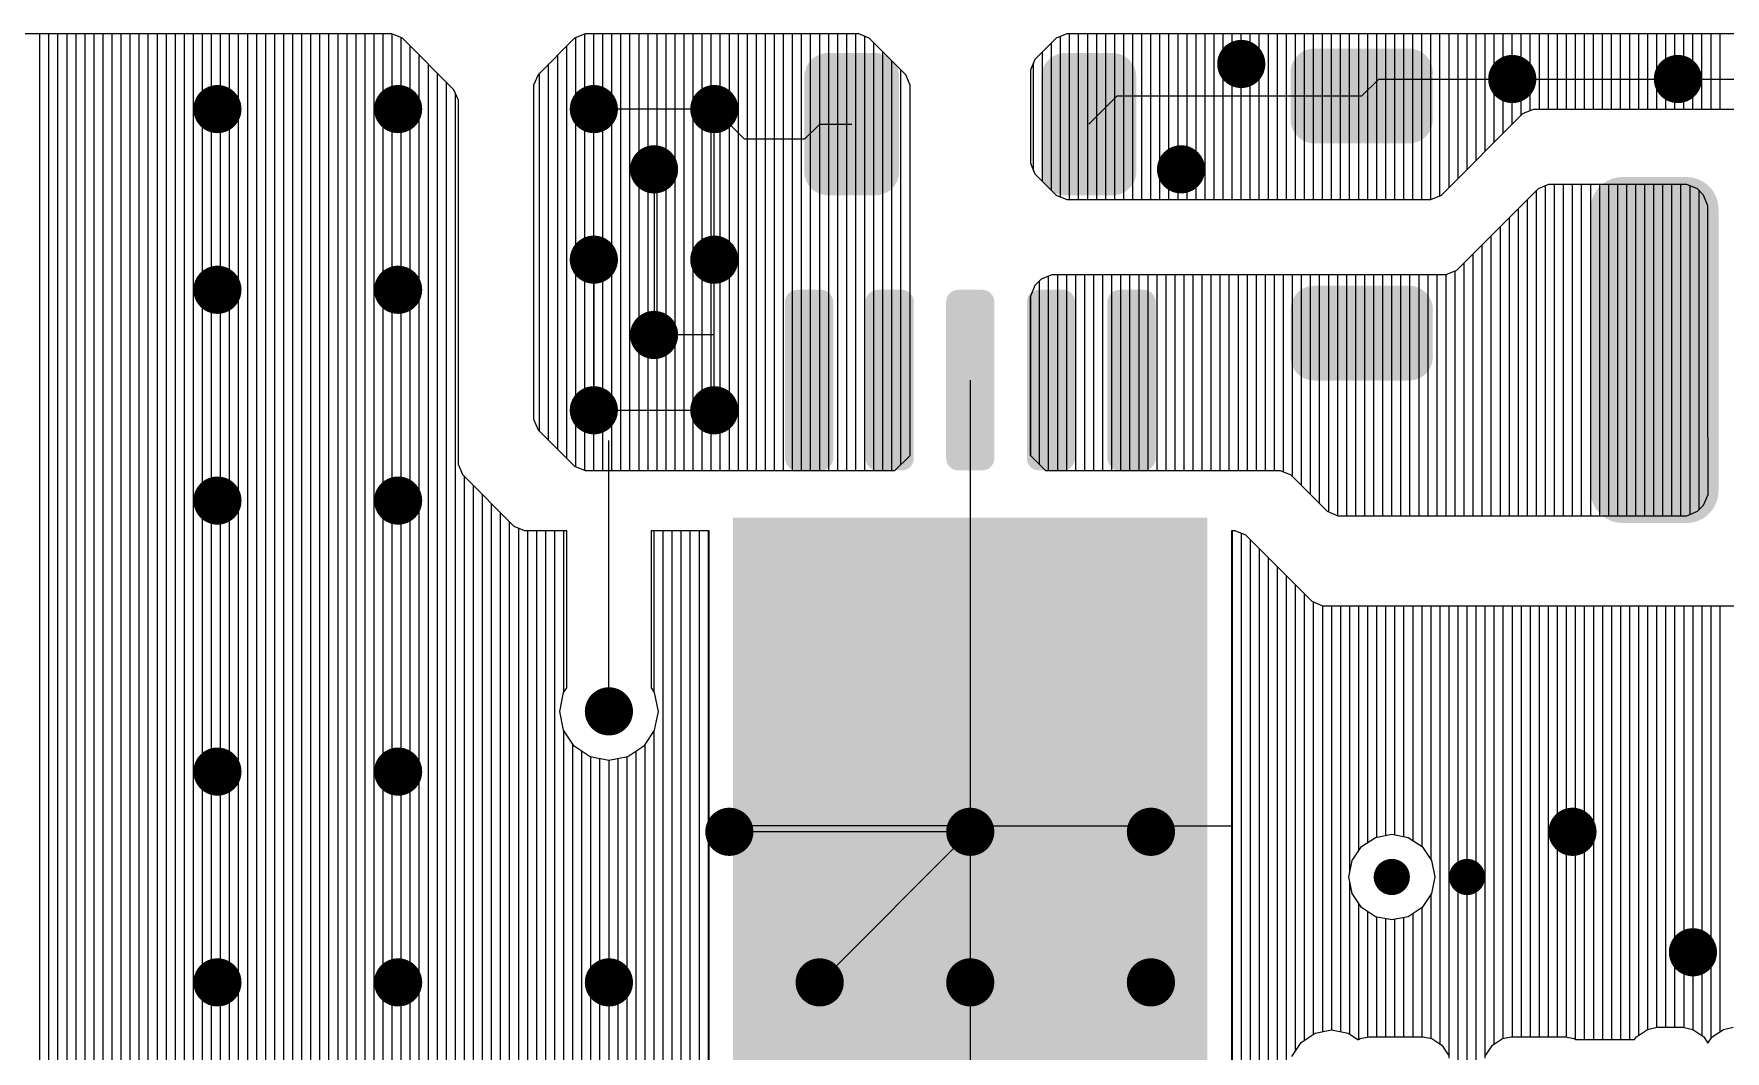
# Model space of a CAD drawing. Extents: x 295 to 953, y 10 to 290.
# Drawn here: x 590.3 to 649.2, y 208 to 243.4 of the extents above; entities that cross this region are included whole.
import ezdxf

# ---------------------------------------------------------------- set-up
doc = ezdxf.new("R2010")
doc.units = 0
doc.header["$LTSCALE"] = 5
doc.header["$MEASUREMENT"] = 0
doc.layers.get('0').update_dxf_attribs({"linetype": 'CONTINUOUS', "lineweight": 25})
doc.layers.add('DV-INT-A3_TOP', color=10, linetype='CONTINUOUS')

msp = doc.modelspace()

# ---------------------------------------------------------------- linework, layer by layer
for points, const_width in [([(631.933, 242.397, 1), (632.771, 242.397, 1)], 0.838), ([(641.362, 241.873, 1), (642.201, 241.873, 1)], 0.838), ([(647.125, 241.873, 1), (647.963, 241.873, 1)], 0.838), ([(596.309, 240.826, 1), (597.147, 240.826, 1)], 0.838), ([(602.596, 240.826, 1), (603.434, 240.826, 1)], 0.838), ([(609.406, 240.826, 1), (610.244, 240.826, 1)], 0.838), ([(613.597, 240.826, 1), (614.435, 240.826, 1)], 0.838), ([(611.501, 238.73, 1), (612.34, 238.73, 1)], 0.838), ([(629.837, 238.73, 1), (630.675, 238.73, 1)], 0.838), ([(609.406, 235.587, 1), (610.244, 235.587, 1)], 0.838), ([(613.597, 235.587, 1), (614.435, 235.587, 1)], 0.838), ([(596.309, 234.539, 1), (597.147, 234.539, 1)], 0.838), ([(602.596, 234.539, 1), (603.434, 234.539, 1)], 0.838), ([(611.501, 232.967, 1), (612.34, 232.967, 1)], 0.838), ([(609.406, 230.348, 1), (610.244, 230.348, 1)], 0.838), ([(613.597, 230.348, 1), (614.435, 230.348, 1)], 0.838), ([(596.309, 227.205, 1), (597.147, 227.205, 1)], 0.838), ([(602.596, 227.205, 1), (603.434, 227.205, 1)], 0.838), ([(609.93, 219.871, 1), (610.768, 219.871, 1)], 0.838), ([(596.309, 217.775, 1), (597.147, 217.775, 1)], 0.838), ([(602.596, 217.775, 1), (603.434, 217.775, 1)], 0.838), ([(614.121, 215.68, 1), (614.959, 215.68, 1)], 0.838), ([(622.503, 215.68, 1), (623.341, 215.68, 1)], 0.838), ([(628.789, 215.68, 1), (629.628, 215.68, 1)], 0.838), ([(643.458, 215.68, 1), (644.296, 215.68, 1)], 0.838), ([(637.276, 214.108, 1), (637.905, 214.108, 1)], 0.629), ([(639.895, 214.108, 1), (640.524, 214.108, 1)], 0.629), ([(647.649, 211.489, 1), (648.487, 211.489, 1)], 0.838), ([(596.309, 210.441, 1), (597.147, 210.441, 1)], 0.838), ([(602.596, 210.441, 1), (603.434, 210.441, 1)], 0.838), ([(609.93, 210.441, 1), (610.768, 210.441, 1)], 0.838), ([(617.264, 210.441, 1), (618.102, 210.441, 1)], 0.838), ([(622.503, 210.441, 1), (623.341, 210.441, 1)], 0.838), ([(628.789, 210.441, 1), (629.628, 210.441, 1)], 0.838)]:
    msp.add_lwpolyline(points, format="xyb", close=True, dxfattribs=dict(const_width=const_width))
for points in [[(617.307, 242.442), (617.404, 242.549), (620.286, 242.442), (620.195, 242.549)], [(617.404, 242.549), (617.419, 242.565), (620.195, 242.549), (620.174, 242.565)], [(617.419, 242.565), (617.535, 242.651), (620.174, 242.565), (620.064, 242.651)], [(617.535, 242.651), (617.552, 242.664), (620.064, 242.651), (620.039, 242.664)], [(617.552, 242.664), (617.686, 242.725), (620.039, 242.664), (619.915, 242.725)], [(617.686, 242.725), (617.703, 242.734), (619.915, 242.725), (619.885, 242.734)], [(617.703, 242.734), (617.85, 242.768), (619.885, 242.734), (619.755, 242.768)], [(617.85, 242.768), (617.865, 242.772), (619.755, 242.768), (619.696, 242.772)], [(617.865, 242.772), (618.031, 242.776), (619.696, 242.772), (619.612, 242.776)], [(619.565, 242.776), (619.589, 242.778), (619.612, 242.776), (619.589, 242.778)], [(625.559, 242.442), (625.656, 242.549), (628.538, 242.442), (628.447, 242.549)], [(625.656, 242.549), (625.671, 242.565), (628.447, 242.549), (628.426, 242.565)], [(625.671, 242.565), (625.787, 242.651), (628.426, 242.565), (628.316, 242.651)], [(625.787, 242.651), (625.805, 242.664), (628.316, 242.651), (628.291, 242.664)], [(625.805, 242.664), (625.938, 242.725), (628.291, 242.664), (628.167, 242.725)], [(625.938, 242.725), (625.955, 242.734), (628.167, 242.725), (628.137, 242.734)], [(625.955, 242.734), (626.102, 242.768), (628.137, 242.734), (628.007, 242.768)], [(626.102, 242.768), (626.117, 242.772), (628.007, 242.768), (627.948, 242.772)], [(626.117, 242.772), (626.283, 242.776), (627.948, 242.772), (627.864, 242.776)], [(627.817, 242.776), (627.841, 242.778), (627.864, 242.776), (627.841, 242.778)], [(634.142, 242.454), (634.215, 242.577), (638.941, 242.454), (638.873, 242.577)], [(634.215, 242.577), (634.226, 242.597), (638.873, 242.577), (638.856, 242.597)], [(634.226, 242.597), (634.323, 242.704), (638.856, 242.597), (638.765, 242.704)], [(634.323, 242.704), (634.338, 242.72), (638.765, 242.704), (638.744, 242.72)], [(634.338, 242.72), (634.454, 242.806), (638.744, 242.72), (638.634, 242.806)], [(634.454, 242.806), (634.472, 242.819), (638.634, 242.806), (638.609, 242.819)], [(634.472, 242.819), (634.605, 242.88), (638.609, 242.819), (638.486, 242.88)], [(634.605, 242.88), (634.622, 242.889), (638.486, 242.88), (638.455, 242.889)], [(634.622, 242.889), (634.769, 242.923), (638.455, 242.889), (638.325, 242.923)], [(634.769, 242.923), (634.784, 242.927), (638.325, 242.923), (638.266, 242.927)], [(634.784, 242.927), (634.95, 242.932), (638.266, 242.927), (638.182, 242.932)], [(638.135, 242.932), (638.159, 242.933), (638.182, 242.932), (638.159, 242.933)], [(617.147, 241.977), (617.166, 242.118), (620.447, 241.977), (620.433, 242.118)], [(617.147, 241.953), (617.147, 241.977), (620.449, 241.953), (620.447, 241.977)], [(617.149, 241.894), (617.147, 241.953), (620.447, 241.894), (620.449, 241.953)], [(617.149, 238.709), (617.149, 241.894), (620.447, 238.709), (620.447, 241.894)], [(617.166, 242.118), (617.169, 242.142), (620.433, 242.118), (620.425, 242.142)], [(617.169, 242.142), (617.215, 242.277), (620.425, 242.142), (620.383, 242.277)], [(617.215, 242.277), (617.223, 242.299), (620.383, 242.277), (620.371, 242.299)], [(617.223, 242.299), (617.296, 242.422), (620.371, 242.299), (620.303, 242.422)], [(617.296, 242.422), (617.307, 242.442), (620.303, 242.422), (620.286, 242.442)], [(625.399, 241.977), (625.418, 242.118), (628.699, 241.977), (628.685, 242.118)], [(625.399, 241.953), (625.399, 241.977), (628.701, 241.953), (628.699, 241.977)], [(625.401, 241.894), (625.399, 241.953), (628.699, 241.894), (628.701, 241.953)], [(625.401, 238.709), (625.401, 241.894), (628.699, 238.709), (628.699, 241.894)], [(625.418, 242.118), (625.421, 242.142), (628.685, 242.118), (628.677, 242.142)], [(625.421, 242.142), (625.467, 242.277), (628.677, 242.142), (628.635, 242.277)], [(625.467, 242.277), (625.475, 242.299), (628.635, 242.277), (628.623, 242.299)], [(625.475, 242.299), (625.548, 242.422), (628.623, 242.299), (628.555, 242.422)], [(625.548, 242.422), (625.559, 242.442), (628.555, 242.422), (628.538, 242.442)], [(634.066, 242.132), (634.085, 242.273), (639.017, 242.132), (639.003, 242.273)], [(634.066, 242.108), (634.066, 242.132), (639.02, 242.108), (639.017, 242.132)], [(634.068, 242.049), (634.066, 242.108), (639.017, 242.049), (639.02, 242.108)], [(634.068, 240.516), (634.068, 242.049), (639.017, 240.516), (639.017, 242.049)], [(634.085, 242.273), (634.088, 242.297), (639.003, 242.273), (638.995, 242.297)], [(634.088, 242.297), (634.134, 242.432), (638.995, 242.297), (638.953, 242.432)], [(634.134, 242.432), (634.142, 242.454), (638.953, 242.432), (638.941, 242.454)], [(634.066, 240.457), (634.068, 240.515), (639.02, 240.457), (639.017, 240.515)], [(634.068, 240.433), (634.066, 240.457), (639.019, 240.433), (639.02, 240.457)], [(634.068, 240.515), (634.068, 240.516), (639.017, 240.515), (639.017, 240.516)], [(634.083, 240.291), (634.068, 240.433), (639.001, 240.291), (639.019, 240.433)], [(634.09, 240.268), (634.083, 240.291), (638.998, 240.268), (639.001, 240.291)], [(634.132, 240.133), (634.09, 240.268), (638.951, 240.133), (638.998, 240.268)], [(634.144, 240.111), (634.132, 240.133), (638.944, 240.111), (638.951, 240.133)], [(634.212, 239.987), (634.144, 240.111), (638.871, 239.987), (638.944, 240.111)], [(634.229, 239.968), (634.212, 239.987), (638.859, 239.968), (638.871, 239.987)], [(634.32, 239.861), (634.229, 239.968), (638.763, 239.861), (638.859, 239.968)], [(634.341, 239.844), (634.32, 239.861), (638.748, 239.844), (638.763, 239.861)], [(634.451, 239.758), (634.341, 239.844), (638.631, 239.758), (638.748, 239.844)], [(634.476, 239.746), (634.451, 239.758), (638.614, 239.746), (638.631, 239.758)], [(634.6, 239.684), (634.476, 239.746), (638.481, 239.684), (638.614, 239.746)], [(634.63, 239.676), (634.6, 239.684), (638.463, 239.676), (638.481, 239.684)], [(634.76, 239.642), (634.63, 239.676), (638.316, 239.642), (638.463, 239.676)], [(634.819, 239.638), (634.76, 239.642), (638.301, 239.638), (638.316, 239.642)], [(634.903, 239.633), (634.819, 239.638), (638.135, 239.633), (638.301, 239.638)], [(634.926, 239.632), (634.903, 239.633), (634.926, 239.632), (634.95, 239.633)], [(617.147, 238.65), (617.149, 238.709), (620.449, 238.65), (620.447, 238.709)], [(617.149, 238.626), (617.147, 238.65), (620.449, 238.626), (620.449, 238.65)], [(617.163, 238.485), (617.149, 238.626), (620.43, 238.485), (620.449, 238.626)], [(617.171, 238.462), (617.163, 238.485), (620.427, 238.462), (620.43, 238.485)], [(617.213, 238.326), (617.171, 238.462), (620.381, 238.326), (620.427, 238.462)], [(625.399, 238.65), (625.401, 238.709), (628.701, 238.65), (628.699, 238.709)], [(625.401, 238.626), (625.399, 238.65), (628.701, 238.626), (628.701, 238.65)], [(625.416, 238.485), (625.401, 238.626), (628.683, 238.485), (628.701, 238.626)], [(625.423, 238.462), (625.416, 238.485), (628.679, 238.462), (628.683, 238.485)], [(625.465, 238.326), (625.423, 238.462), (628.633, 238.326), (628.679, 238.462)], [(645.062, 238.315), (645.233, 238.394), (648.398, 238.315), (648.23, 238.394)], [(645.233, 238.394), (645.238, 238.396), (648.23, 238.394), (648.223, 238.396)], [(645.238, 238.396), (645.42, 238.445), (648.223, 238.396), (648.044, 238.445)], [(645.42, 238.445), (645.424, 238.446), (648.044, 238.445), (648.033, 238.446)], [(645.424, 238.446), (645.616, 238.463), (648.033, 238.446), (647.846, 238.463)], [(645.616, 238.463), (645.616, 238.466), (647.846, 238.463), (647.846, 238.466)], [(617.225, 238.304), (617.213, 238.326), (620.373, 238.304), (620.381, 238.326)], [(617.293, 238.181), (617.225, 238.304), (620.3, 238.181), (620.373, 238.304)], [(617.31, 238.161), (617.293, 238.181), (620.289, 238.161), (620.3, 238.181)], [(617.401, 238.055), (617.31, 238.161), (620.192, 238.055), (620.289, 238.161)], [(617.422, 238.038), (617.401, 238.055), (620.177, 238.038), (620.192, 238.055)], [(617.532, 237.952), (617.422, 238.038), (620.061, 237.952), (620.177, 238.038)], [(617.557, 237.94), (617.532, 237.952), (620.044, 237.94), (620.061, 237.952)], [(617.681, 237.878), (617.557, 237.94), (619.91, 237.878), (620.044, 237.94)], [(617.711, 237.87), (617.681, 237.878), (619.893, 237.87), (619.91, 237.878)], [(617.841, 237.835), (617.711, 237.87), (619.746, 237.835), (619.893, 237.87)], [(617.9, 237.832), (617.841, 237.835), (619.731, 237.832), (619.746, 237.835)], [(617.984, 237.827), (617.9, 237.832), (619.565, 237.827), (619.731, 237.832)], [(618.007, 237.826), (617.984, 237.827), (618.007, 237.826), (618.031, 237.827)], [(625.477, 238.304), (625.465, 238.326), (628.625, 238.304), (628.633, 238.326)], [(625.545, 238.181), (625.477, 238.304), (628.552, 238.181), (628.625, 238.304)], [(625.562, 238.161), (625.545, 238.181), (628.541, 238.161), (628.552, 238.181)], [(625.653, 238.055), (625.562, 238.161), (628.444, 238.055), (628.541, 238.161)], [(625.674, 238.038), (625.653, 238.055), (628.429, 238.038), (628.444, 238.055)], [(625.784, 237.952), (625.674, 238.038), (628.313, 237.952), (628.429, 238.038)], [(625.809, 237.94), (625.784, 237.952), (628.296, 237.94), (628.313, 237.952)], [(625.933, 237.878), (625.809, 237.94), (628.163, 237.878), (628.296, 237.94)], [(625.963, 237.87), (625.933, 237.878), (628.145, 237.87), (628.163, 237.878)], [(626.093, 237.835), (625.963, 237.87), (627.998, 237.835), (628.145, 237.87)], [(626.152, 237.832), (626.093, 237.835), (627.983, 237.832), (627.998, 237.835)], [(626.236, 237.827), (626.152, 237.832), (627.817, 237.827), (627.983, 237.832)], [(626.259, 237.826), (626.236, 237.827), (626.259, 237.826), (626.283, 237.827)], [(644.573, 237.737), (644.653, 237.907), (648.889, 237.737), (648.809, 237.907)], [(644.653, 237.907), (644.656, 237.912), (648.809, 237.907), (648.806, 237.912)], [(644.656, 237.912), (644.764, 238.065), (648.806, 237.912), (648.699, 238.065)], [(644.764, 238.065), (644.767, 238.069), (648.699, 238.065), (648.694, 238.069)], [(644.767, 238.069), (644.9, 238.201), (648.694, 238.069), (648.562, 238.201)], [(644.9, 238.201), (644.904, 238.205), (648.562, 238.201), (648.557, 238.205)], [(644.904, 238.205), (645.058, 238.312), (648.557, 238.205), (648.404, 238.312)], [(645.058, 238.312), (645.062, 238.315), (648.404, 238.312), (648.398, 238.315)], [(644.504, 237.353), (644.521, 237.546), (648.959, 237.353), (648.941, 237.546)], [(644.504, 237.351), (644.504, 237.353), (648.959, 237.351), (648.959, 237.353)], [(644.504, 227.536), (644.504, 237.351), (648.959, 227.536), (648.959, 237.351)], [(644.521, 237.546), (644.522, 237.551), (648.941, 237.546), (648.94, 237.551)], [(644.522, 237.551), (644.572, 237.732), (648.94, 237.551), (648.891, 237.732)], [(644.572, 237.732), (644.573, 237.737), (648.891, 237.732), (648.889, 237.737)], [(616.481, 234.185), (616.497, 234.237), (618.143, 234.185), (618.136, 234.237)], [(616.497, 234.237), (616.516, 234.298), (618.136, 234.237), (618.108, 234.298)], [(616.516, 234.298), (616.547, 234.345), (618.108, 234.298), (618.087, 234.345)], [(616.547, 234.345), (616.581, 234.397), (618.087, 234.345), (618.043, 234.397)], [(616.581, 234.397), (616.625, 234.435), (618.043, 234.397), (618.01, 234.435)], [(616.625, 234.435), (616.67, 234.474), (618.01, 234.435), (617.951, 234.474)], [(616.67, 234.474), (616.727, 234.499), (617.951, 234.474), (617.911, 234.499)], [(616.727, 234.499), (616.778, 234.522), (617.911, 234.499), (617.836, 234.522)], [(616.778, 234.522), (616.86, 234.534), (617.836, 234.522), (617.798, 234.534)], [(616.86, 234.534), (616.895, 234.539), (617.798, 234.534), (617.733, 234.539)], [(619.285, 234.185), (619.301, 234.237), (620.947, 234.185), (620.94, 234.237)], [(619.301, 234.237), (619.32, 234.298), (620.94, 234.237), (620.912, 234.298)], [(619.32, 234.298), (619.35, 234.345), (620.912, 234.298), (620.891, 234.345)], [(619.35, 234.345), (619.384, 234.397), (620.891, 234.345), (620.846, 234.397)], [(619.384, 234.397), (619.429, 234.435), (620.846, 234.397), (620.814, 234.435)], [(619.429, 234.435), (619.474, 234.474), (620.814, 234.435), (620.754, 234.474)], [(619.474, 234.474), (619.531, 234.499), (620.754, 234.474), (620.715, 234.499)], [(619.531, 234.499), (619.582, 234.522), (620.715, 234.499), (620.64, 234.522)], [(619.582, 234.522), (619.664, 234.534), (620.64, 234.522), (620.602, 234.534)], [(619.664, 234.534), (619.699, 234.539), (620.602, 234.534), (620.537, 234.539)], [(622.089, 234.185), (622.105, 234.237), (623.751, 234.185), (623.743, 234.237)], [(622.105, 234.237), (622.123, 234.298), (623.743, 234.237), (623.716, 234.298)], [(622.123, 234.298), (622.154, 234.345), (623.716, 234.298), (623.695, 234.345)], [(622.154, 234.345), (622.188, 234.397), (623.695, 234.345), (623.65, 234.397)], [(622.188, 234.397), (622.232, 234.435), (623.65, 234.397), (623.618, 234.435)], [(622.232, 234.435), (622.278, 234.474), (623.618, 234.435), (623.558, 234.474)], [(622.278, 234.474), (622.335, 234.499), (623.558, 234.474), (623.519, 234.499)], [(622.335, 234.499), (622.386, 234.522), (623.519, 234.499), (623.444, 234.522)], [(622.386, 234.522), (622.467, 234.534), (623.444, 234.522), (623.406, 234.534)], [(622.467, 234.534), (622.503, 234.539), (623.406, 234.534), (623.341, 234.539)], [(624.897, 234.185), (624.913, 234.237), (626.559, 234.185), (626.551, 234.237)], [(624.913, 234.237), (624.931, 234.298), (626.551, 234.237), (626.524, 234.298)], [(624.931, 234.298), (624.962, 234.345), (626.524, 234.298), (626.503, 234.345)], [(624.962, 234.345), (624.996, 234.397), (626.503, 234.345), (626.458, 234.397)], [(624.996, 234.397), (625.04, 234.435), (626.458, 234.397), (626.426, 234.435)], [(625.04, 234.435), (625.086, 234.474), (626.426, 234.435), (626.366, 234.474)], [(625.086, 234.474), (625.143, 234.499), (626.366, 234.474), (626.327, 234.499)], [(625.143, 234.499), (625.194, 234.522), (626.327, 234.499), (626.252, 234.522)], [(625.194, 234.522), (625.275, 234.534), (626.252, 234.522), (626.214, 234.534)], [(625.275, 234.534), (625.311, 234.539), (626.214, 234.534), (626.149, 234.539)], [(627.701, 234.185), (627.717, 234.237), (629.363, 234.185), (629.355, 234.237)], [(627.717, 234.237), (627.735, 234.298), (629.355, 234.237), (629.328, 234.298)], [(627.735, 234.298), (627.766, 234.345), (629.328, 234.298), (629.307, 234.345)], [(627.766, 234.345), (627.8, 234.397), (629.307, 234.345), (629.262, 234.397)], [(627.8, 234.397), (627.844, 234.435), (629.262, 234.397), (629.23, 234.435)], [(627.844, 234.435), (627.89, 234.474), (629.23, 234.435), (629.17, 234.474)], [(627.89, 234.474), (627.947, 234.499), (629.17, 234.474), (629.131, 234.499)], [(627.947, 234.499), (627.998, 234.522), (629.131, 234.499), (629.056, 234.522)], [(627.998, 234.522), (628.079, 234.534), (629.056, 234.522), (629.018, 234.534)], [(628.079, 234.534), (628.115, 234.539), (629.018, 234.534), (628.953, 234.539)], [(634.142, 234.202), (634.215, 234.325), (638.941, 234.202), (638.873, 234.325)], [(634.215, 234.325), (634.226, 234.345), (638.873, 234.325), (638.856, 234.345)], [(634.226, 234.345), (634.323, 234.452), (638.856, 234.345), (638.765, 234.452)], [(634.323, 234.452), (634.338, 234.468), (638.765, 234.452), (638.744, 234.468)], [(634.338, 234.468), (634.454, 234.554), (638.744, 234.468), (638.634, 234.554)], [(634.454, 234.554), (634.472, 234.567), (638.634, 234.554), (638.609, 234.567)], [(634.472, 234.567), (634.605, 234.628), (638.609, 234.567), (638.486, 234.628)], [(634.605, 234.628), (634.622, 234.636), (638.486, 234.628), (638.455, 234.636)], [(634.622, 234.636), (634.769, 234.671), (638.455, 234.636), (638.325, 234.671)], [(634.769, 234.671), (634.784, 234.675), (638.325, 234.671), (638.266, 234.675)], [(634.784, 234.675), (634.95, 234.679), (638.266, 234.675), (638.182, 234.679)], [(638.135, 234.679), (638.159, 234.681), (638.182, 234.679), (638.159, 234.681)], [(616.476, 234.12), (616.481, 234.185), (618.153, 234.12), (618.143, 234.185)], [(616.476, 228.672), (616.476, 234.12), (618.153, 228.672), (618.153, 234.12)], [(619.28, 234.12), (619.285, 234.185), (620.956, 234.12), (620.947, 234.185)], [(619.28, 228.672), (619.28, 234.12), (620.956, 228.672), (620.956, 234.12)], [(622.084, 234.12), (622.089, 234.185), (623.76, 234.12), (623.751, 234.185)], [(622.084, 228.672), (622.084, 234.12), (623.76, 228.672), (623.76, 234.12)], [(624.892, 234.12), (624.897, 234.185), (626.568, 234.12), (626.559, 234.185)], [(624.892, 228.672), (624.892, 234.12), (626.568, 228.672), (626.568, 234.12)], [(627.695, 234.12), (627.701, 234.185), (629.372, 234.12), (629.363, 234.185)], [(627.695, 228.672), (627.695, 234.12), (629.372, 228.672), (629.372, 234.12)], [(634.066, 233.88), (634.085, 234.021), (639.017, 233.88), (639.003, 234.021)], [(634.066, 233.856), (634.066, 233.88), (639.02, 233.856), (639.017, 233.88)], [(634.068, 233.797), (634.066, 233.856), (639.017, 233.797), (639.02, 233.856)], [(634.068, 232.263), (634.068, 233.797), (639.017, 232.263), (639.017, 233.797)], [(634.085, 234.021), (634.088, 234.045), (639.003, 234.021), (638.995, 234.045)], [(634.088, 234.045), (634.134, 234.18), (638.995, 234.045), (638.953, 234.18)], [(634.134, 234.18), (634.142, 234.202), (638.953, 234.18), (638.941, 234.202)], [(634.066, 232.205), (634.068, 232.263), (639.02, 232.205), (639.017, 232.263)], [(634.068, 232.181), (634.066, 232.205), (639.019, 232.181), (639.02, 232.205)], [(634.083, 232.039), (634.068, 232.181), (639.001, 232.039), (639.019, 232.181)], [(634.09, 232.016), (634.083, 232.039), (638.998, 232.016), (639.001, 232.039)], [(634.132, 231.881), (634.09, 232.016), (638.951, 231.881), (638.998, 232.016)], [(634.144, 231.859), (634.132, 231.881), (638.944, 231.859), (638.951, 231.881)], [(634.212, 231.735), (634.144, 231.859), (638.871, 231.735), (638.944, 231.859)], [(634.229, 231.716), (634.212, 231.735), (638.859, 231.716), (638.871, 231.735)], [(634.32, 231.609), (634.229, 231.716), (638.763, 231.609), (638.859, 231.716)], [(634.341, 231.592), (634.32, 231.609), (638.748, 231.592), (638.763, 231.609)], [(634.451, 231.506), (634.341, 231.592), (638.631, 231.506), (638.748, 231.592)], [(634.476, 231.494), (634.451, 231.506), (638.614, 231.494), (638.631, 231.506)], [(634.6, 231.432), (634.476, 231.494), (638.481, 231.432), (638.614, 231.494)], [(634.63, 231.424), (634.6, 231.432), (638.463, 231.424), (638.481, 231.432)], [(634.76, 231.39), (634.63, 231.424), (638.316, 231.39), (638.463, 231.424)], [(634.819, 231.386), (634.76, 231.39), (638.301, 231.386), (638.316, 231.39)], [(634.903, 231.381), (634.819, 231.386), (638.135, 231.381), (638.301, 231.386)], [(634.926, 231.38), (634.903, 231.381), (634.926, 231.38), (634.95, 231.381)], [(616.485, 228.607), (616.476, 228.672), (618.148, 228.607), (618.153, 228.672)], [(616.493, 228.555), (616.485, 228.607), (618.132, 228.555), (618.148, 228.607)], [(616.52, 228.494), (616.493, 228.555), (618.113, 228.494), (618.132, 228.555)], [(616.542, 228.447), (616.52, 228.494), (618.082, 228.447), (618.113, 228.494)], [(616.586, 228.395), (616.542, 228.447), (618.048, 228.395), (618.082, 228.447)], [(616.618, 228.357), (616.586, 228.395), (618.004, 228.357), (618.048, 228.395)], [(616.678, 228.318), (616.618, 228.357), (617.958, 228.318), (618.004, 228.357)], [(619.289, 228.607), (619.28, 228.672), (620.951, 228.607), (620.956, 228.672)], [(619.297, 228.555), (619.289, 228.607), (620.935, 228.555), (620.951, 228.607)], [(619.324, 228.494), (619.297, 228.555), (620.917, 228.494), (620.935, 228.555)], [(619.345, 228.447), (619.324, 228.494), (620.886, 228.447), (620.917, 228.494)], [(619.39, 228.395), (619.345, 228.447), (620.852, 228.395), (620.886, 228.447)], [(619.422, 228.357), (619.39, 228.395), (620.808, 228.357), (620.852, 228.395)], [(619.482, 228.318), (619.422, 228.357), (620.762, 228.318), (620.808, 228.357)], [(622.093, 228.607), (622.084, 228.672), (623.755, 228.607), (623.76, 228.672)], [(622.1, 228.555), (622.093, 228.607), (623.739, 228.555), (623.755, 228.607)], [(622.128, 228.494), (622.1, 228.555), (623.72, 228.494), (623.739, 228.555)], [(622.149, 228.447), (622.128, 228.494), (623.69, 228.447), (623.72, 228.494)], [(622.194, 228.395), (622.149, 228.447), (623.656, 228.395), (623.69, 228.447)], [(622.226, 228.357), (622.194, 228.395), (623.611, 228.357), (623.656, 228.395)], [(622.286, 228.318), (622.226, 228.357), (623.566, 228.318), (623.611, 228.357)], [(624.901, 228.607), (624.892, 228.672), (626.563, 228.607), (626.568, 228.672)], [(624.908, 228.555), (624.901, 228.607), (626.547, 228.555), (626.563, 228.607)], [(624.936, 228.494), (624.908, 228.555), (626.528, 228.494), (626.547, 228.555)], [(624.957, 228.447), (624.936, 228.494), (626.498, 228.447), (626.528, 228.494)], [(625.002, 228.395), (624.957, 228.447), (626.464, 228.395), (626.498, 228.447)], [(625.034, 228.357), (625.002, 228.395), (626.419, 228.357), (626.464, 228.395)], [(625.094, 228.318), (625.034, 228.357), (626.374, 228.318), (626.419, 228.357)], [(627.705, 228.607), (627.695, 228.672), (629.367, 228.607), (629.372, 228.672)], [(627.712, 228.555), (627.705, 228.607), (629.351, 228.555), (629.367, 228.607)], [(627.74, 228.494), (627.712, 228.555), (629.332, 228.494), (629.351, 228.555)], [(627.761, 228.447), (627.74, 228.494), (629.302, 228.447), (629.332, 228.494)], [(627.805, 228.395), (627.761, 228.447), (629.267, 228.395), (629.302, 228.447)], [(627.838, 228.357), (627.805, 228.395), (629.223, 228.357), (629.267, 228.395)], [(627.897, 228.318), (627.838, 228.357), (629.178, 228.318), (629.223, 228.357)], [(616.717, 228.292), (616.678, 228.318), (617.901, 228.292), (617.958, 228.318)], [(616.792, 228.269), (616.717, 228.292), (617.851, 228.269), (617.901, 228.292)], [(616.83, 228.258), (616.792, 228.269), (617.769, 228.258), (617.851, 228.269)], [(616.895, 228.253), (616.83, 228.258), (617.733, 228.253), (617.769, 228.258)], [(619.521, 228.292), (619.482, 228.318), (620.705, 228.292), (620.762, 228.318)], [(619.596, 228.269), (619.521, 228.292), (620.654, 228.269), (620.705, 228.292)], [(619.634, 228.258), (619.596, 228.269), (620.573, 228.258), (620.654, 228.269)], [(619.699, 228.253), (619.634, 228.258), (620.537, 228.253), (620.573, 228.258)], [(622.325, 228.292), (622.286, 228.318), (623.509, 228.292), (623.566, 228.318)], [(622.4, 228.269), (622.325, 228.292), (623.458, 228.269), (623.509, 228.292)], [(622.438, 228.258), (622.4, 228.269), (623.376, 228.258), (623.458, 228.269)], [(622.503, 228.253), (622.438, 228.258), (623.341, 228.253), (623.376, 228.258)], [(625.133, 228.292), (625.094, 228.318), (626.317, 228.292), (626.374, 228.318)], [(625.208, 228.269), (625.133, 228.292), (626.266, 228.269), (626.317, 228.292)], [(625.246, 228.258), (625.208, 228.269), (626.184, 228.258), (626.266, 228.269)], [(625.311, 228.253), (625.246, 228.258), (626.149, 228.253), (626.184, 228.258)], [(627.937, 228.292), (627.897, 228.318), (629.121, 228.292), (629.178, 228.318)], [(628.012, 228.269), (627.937, 228.292), (629.07, 228.269), (629.121, 228.292)], [(628.05, 228.258), (628.012, 228.269), (628.988, 228.258), (629.07, 228.269)], [(628.115, 228.253), (628.05, 228.258), (628.953, 228.253), (628.988, 228.258)], [(644.504, 227.534), (644.504, 227.536), (648.959, 227.534), (648.959, 227.536)], [(644.521, 227.342), (644.504, 227.534), (648.941, 227.342), (648.959, 227.534)], [(644.522, 227.336), (644.521, 227.342), (648.94, 227.336), (648.941, 227.342)], [(644.571, 227.155), (644.522, 227.336), (648.89, 227.155), (648.94, 227.336)], [(614.672, 226.61), (631.172, 226.61), (614.672, 205.16), (631.172, 205.16)], [(644.574, 227.15), (644.571, 227.155), (648.889, 227.15), (648.89, 227.155)], [(644.653, 226.98), (644.574, 227.15), (648.809, 226.98), (648.889, 227.15)], [(644.656, 226.976), (644.653, 226.98), (648.806, 226.976), (648.809, 226.98)], [(644.763, 226.822), (644.656, 226.976), (648.698, 226.822), (648.806, 226.976)], [(644.768, 226.818), (644.763, 226.822), (648.695, 226.818), (648.698, 226.822)], [(644.9, 226.686), (644.768, 226.818), (648.562, 226.686), (648.695, 226.818)], [(644.905, 226.682), (644.9, 226.686), (648.558, 226.682), (648.562, 226.686)], [(645.058, 226.575), (644.905, 226.682), (648.404, 226.575), (648.558, 226.682)], [(645.064, 226.572), (645.058, 226.575), (648.4, 226.572), (648.404, 226.575)], [(645.232, 226.493), (645.064, 226.572), (648.229, 226.493), (648.4, 226.572)], [(645.239, 226.491), (645.232, 226.493), (648.225, 226.491), (648.229, 226.493)], [(645.418, 226.442), (645.239, 226.491), (648.042, 226.442), (648.225, 226.491)], [(645.429, 226.441), (645.418, 226.442), (648.038, 226.441), (648.042, 226.442)], [(645.616, 226.424), (645.429, 226.441), (647.846, 226.424), (648.038, 226.441)], [(645.616, 226.421), (645.616, 226.424), (647.846, 226.421), (647.846, 226.424)]]:
    msp.add_solid(points)
at = {"layer": 'DV-INT-A3_TOP', "color": 7}
for p, q in [((602.801, 243.445), (586.251, 243.445)), ((590.551, 202.817), (590.551, 243.445)), ((590.865, 202.88), (590.865, 243.445)), ((591.179, 202.901), (591.179, 243.445)), ((591.494, 202.838), (591.494, 243.445)), ((591.808, 202.981), (591.808, 243.445)), ((592.122, 203.19), (592.122, 243.445)), ((592.437, 203.278), (592.437, 243.445)), ((592.751, 203.341), (592.751, 243.445)), ((593.065, 203.278), (593.065, 243.445)), ((593.38, 203.329), (593.38, 243.445)), ((593.694, 203.542), (593.694, 243.445)), ((594.008, 203.677), (594.008, 243.445)), ((594.323, 203.739), (594.323, 243.445)), ((594.637, 203.718), (594.637, 243.445)), ((594.951, 203.656), (594.951, 243.445)), ((595.266, 203.471), (595.266, 243.445)), ((595.58, 203.182), (595.58, 243.445)), ((595.894, 202.411), (595.894, 243.445)), ((596.209, 202.373), (596.209, 243.445)), ((596.523, 202.373), (596.523, 243.445)), ((596.837, 202.373), (596.837, 243.445)), ((597.151, 202.373), (597.151, 243.445)), ((597.466, 202.373), (597.466, 243.445)), ((597.78, 202.373), (597.78, 243.445)), ((598.094, 202.373), (598.094, 243.445)), ((598.409, 202.373), (598.409, 243.445)), ((598.723, 202.373), (598.723, 243.445)), ((599.037, 202.373), (599.037, 243.445)), ((599.352, 202.373), (599.352, 243.445)), ((599.666, 202.373), (599.666, 243.445)), ((599.98, 202.373), (599.98, 243.445)), ((600.295, 202.373), (600.295, 243.445)), ((600.609, 202.373), (600.609, 243.445)), ((600.923, 202.373), (600.923, 243.445)), ((601.238, 202.373), (601.238, 243.445)), ((601.552, 202.373), (601.552, 243.445)), ((601.866, 202.373), (601.866, 243.445)), ((602.181, 202.373), (602.181, 243.445)), ((602.495, 202.373), (602.495, 243.445)), ((603.17, 243.29), (602.801, 243.445)), ((602.809, 202.373), (602.809, 243.441)), ((603.124, 202.373), (603.124, 243.311)), ((604.959, 241.5), (603.17, 243.29)), ((609.15, 243.29), (607.885, 242.024)), ((609.519, 243.445), (609.15, 243.29)), ((609.196, 228.382), (609.196, 243.311)), ((609.511, 228.253), (609.511, 243.441)), ((619.041, 243.445), (609.519, 243.445)), ((609.825, 228.248), (609.825, 243.445)), ((610.139, 228.248), (610.139, 243.445)), ((610.454, 228.248), (610.454, 243.445)), ((610.768, 228.248), (610.768, 243.445)), ((611.082, 228.248), (611.082, 243.445)), ((611.397, 228.248), (611.397, 243.445)), ((611.711, 228.248), (611.711, 243.445)), ((612.025, 228.248), (612.025, 243.445)), ((612.34, 228.248), (612.34, 243.445)), ((612.654, 228.248), (612.654, 243.445)), ((612.968, 228.248), (612.968, 243.445)), ((613.283, 228.248), (613.283, 243.445)), ((613.597, 228.248), (613.597, 243.445)), ((613.911, 228.248), (613.911, 243.445)), ((614.226, 228.248), (614.226, 243.445)), ((614.54, 228.248), (614.54, 243.445)), ((614.854, 228.248), (614.854, 243.445)), ((615.169, 228.248), (615.169, 243.445)), ((615.483, 228.248), (615.483, 243.445)), ((615.797, 228.248), (615.797, 243.445)), ((616.112, 228.248), (616.112, 243.445)), ((616.426, 228.248), (616.426, 243.445)), ((616.74, 228.248), (616.74, 243.445)), ((617.055, 228.248), (617.055, 243.445)), ((617.369, 228.248), (617.369, 243.445)), ((617.683, 228.248), (617.683, 243.445)), ((617.998, 228.248), (617.998, 243.445)), ((618.312, 228.248), (618.312, 243.445)), ((618.626, 228.248), (618.626, 243.445)), ((618.94, 228.248), (618.94, 243.445)), ((619.41, 243.29), (619.041, 243.445)), ((619.255, 228.248), (619.255, 243.353)), ((620.676, 242.024), (619.41, 243.29)), ((619.569, 228.248), (619.569, 243.131)), ((625.914, 243.29), (625.173, 242.548)), ((625.751, 237.992), (625.751, 243.131)), ((626.283, 243.445), (625.914, 243.29)), ((626.065, 237.77), (626.065, 243.353)), ((643.353, 243.445), (626.283, 243.445)), ((626.38, 237.678), (626.38, 243.445)), ((626.694, 237.678), (626.694, 243.445)), ((627.008, 237.678), (627.008, 243.445)), ((627.322, 237.678), (627.322, 243.445)), ((627.637, 237.678), (627.637, 243.445)), ((627.951, 237.678), (627.951, 243.445)), ((628.265, 237.678), (628.265, 243.445)), ((628.58, 237.678), (628.58, 243.445)), ((628.894, 237.678), (628.894, 243.445)), ((629.208, 237.678), (629.208, 243.445)), ((629.523, 237.678), (629.523, 243.445)), ((629.837, 237.678), (629.837, 243.445)), ((630.151, 237.678), (630.151, 243.445)), ((630.466, 237.678), (630.466, 243.445)), ((630.78, 237.678), (630.78, 243.445)), ((631.094, 237.678), (631.094, 243.445)), ((631.409, 237.678), (631.409, 243.445)), ((631.723, 237.678), (631.723, 243.445)), ((632.037, 237.678), (632.037, 243.445)), ((632.352, 237.678), (632.352, 243.445)), ((632.666, 237.678), (632.666, 243.445)), ((632.98, 237.678), (632.98, 243.445)), ((633.295, 237.678), (633.295, 243.445)), ((633.609, 237.678), (633.609, 243.445)), ((633.923, 237.678), (633.923, 243.445)), ((634.238, 237.678), (634.238, 243.445)), ((634.552, 237.678), (634.552, 243.445)), ((634.866, 237.678), (634.866, 243.445)), ((635.181, 237.678), (635.181, 243.445)), ((635.495, 237.678), (635.495, 243.445)), ((635.809, 237.678), (635.809, 243.445)), ((636.124, 237.678), (636.124, 243.445)), ((636.438, 237.678), (636.438, 243.445)), ((636.752, 237.678), (636.752, 243.445)), ((637.067, 237.678), (637.067, 243.445)), ((637.381, 237.678), (637.381, 243.445)), ((637.695, 237.678), (637.695, 243.445)), ((638.01, 237.678), (638.01, 243.445)), ((638.324, 237.678), (638.324, 243.445)), ((638.638, 237.678), (638.638, 243.445)), ((638.953, 237.682), (638.953, 243.445)), ((639.267, 237.812), (639.267, 243.445)), ((639.581, 238.097), (639.581, 243.445)), ((639.895, 238.412), (639.895, 243.445)), ((640.21, 238.726), (640.21, 243.445)), ((640.524, 239.04), (640.524, 243.445)), ((640.838, 239.359), (640.838, 243.445)), ((641.153, 239.673), (641.153, 243.445)), ((641.467, 239.987), (641.467, 243.445)), ((641.781, 240.302), (641.781, 243.445)), ((642.096, 240.616), (642.096, 243.445)), ((642.41, 240.775), (642.41, 243.445)), ((642.724, 240.826), (642.724, 243.445)), ((643.039, 240.826), (643.039, 243.445)), ((643.353, 240.826), (643.353, 243.445)), ((655.926, 243.445), (643.353, 243.445)), ((643.667, 240.826), (643.667, 243.445)), ((643.982, 240.826), (643.982, 243.445)), ((644.296, 240.826), (644.296, 243.445)), ((644.61, 240.826), (644.61, 243.445)), ((644.925, 240.826), (644.925, 243.445)), ((645.239, 240.826), (645.239, 243.445)), ((645.553, 240.826), (645.553, 243.445)), ((645.868, 240.826), (645.868, 243.445)), ((646.182, 240.826), (646.182, 243.445)), ((646.496, 240.826), (646.496, 243.445)), ((646.811, 240.826), (646.811, 243.445)), ((647.125, 240.826), (647.125, 243.445)), ((647.439, 240.826), (647.439, 243.445)), ((647.754, 240.826), (647.754, 243.445)), ((648.068, 240.826), (648.068, 243.445)), ((648.382, 240.826), (648.382, 243.445)), ((648.697, 240.826), (648.697, 243.445)), ((649.011, 240.826), (649.011, 243.445)), ((603.438, 202.373), (603.438, 243.026)), ((603.752, 202.373), (603.752, 242.712)), ((608.568, 228.982), (608.568, 242.712)), ((608.882, 228.667), (608.882, 243.026)), ((619.883, 228.248), (619.883, 242.816)), ((620.198, 228.248), (620.198, 242.502)), ((625.173, 242.548), (625.017, 242.179)), ((625.437, 238.307), (625.437, 242.816)), ((604.067, 202.373), (604.067, 242.397)), ((604.381, 202.373), (604.381, 242.083)), ((607.885, 242.024), (607.73, 241.655)), ((607.939, 229.61), (607.939, 242.083)), ((608.253, 229.296), (608.253, 242.397)), ((620.512, 228.462), (620.512, 242.188)), ((620.826, 241.655), (620.676, 242.024)), ((625.017, 242.179), (625.017, 238.944)), ((625.122, 238.692), (625.122, 242.431)), ((604.695, 202.373), (604.695, 241.769)), ((605.11, 241.132), (604.959, 241.5)), ((605.01, 202.373), (605.01, 241.383)), ((607.73, 241.655), (607.73, 230.038)), ((620.826, 228.776), (620.826, 241.655)), ((620.826, 230.348), (620.826, 241.655)), ((636.543, 241.282), (637.134, 241.873)), ((637.134, 241.873), (641.781, 241.873)), ((641.781, 241.873), (647.544, 241.873)), ((647.544, 241.873), (652.783, 241.873)), ((605.11, 228.466), (605.11, 241.132)), ((614.016, 240.826), (609.825, 240.826)), ((609.825, 235.587), (609.825, 240.826)), ((614.016, 235.587), (614.016, 240.826)), ((615.064, 239.778), (614.016, 240.826)), ((627.05, 240.302), (628.031, 241.282)), ((628.031, 241.282), (636.543, 241.282)), ((642.154, 240.671), (642.523, 240.826)), ((642.523, 240.826), (658.332, 240.826)), ((617.159, 239.778), (617.683, 240.302)), ((617.683, 240.302), (618.798, 240.302)), ((639.317, 237.833), (642.154, 240.671)), ((617.159, 239.778), (615.064, 239.778)), ((625.017, 238.944), (625.173, 238.575)), ((611.921, 238.73), (611.921, 232.967)), ((625.173, 238.575), (625.914, 237.833)), ((625.914, 237.833), (626.283, 237.678)), ((638.948, 237.678), (639.317, 237.833)), ((642.678, 238.051), (639.841, 235.214)), ((642.624, 226.677), (642.624, 237.997)), ((643.047, 238.206), (642.678, 238.051)), ((642.938, 226.677), (642.938, 238.156)), ((647.854, 238.206), (643.047, 238.206)), ((643.252, 226.677), (643.252, 238.206)), ((643.567, 226.677), (643.567, 238.206)), ((643.881, 226.677), (643.881, 238.206)), ((644.195, 226.677), (644.195, 238.206)), ((644.51, 226.677), (644.51, 238.206)), ((644.824, 226.677), (644.824, 238.206)), ((645.138, 226.677), (645.138, 238.206)), ((645.453, 226.677), (645.453, 238.206)), ((645.767, 226.677), (645.767, 238.206)), ((646.081, 226.677), (646.081, 238.206)), ((646.396, 226.677), (646.396, 238.206)), ((646.71, 226.677), (646.71, 238.206)), ((647.024, 226.677), (647.024, 238.206)), ((647.339, 226.677), (647.339, 238.206)), ((647.653, 226.677), (647.653, 238.206)), ((648.223, 238.051), (647.854, 238.206)), ((647.967, 226.727), (647.967, 238.156)), ((648.441, 237.833), (648.223, 238.051)), ((648.282, 226.886), (648.282, 237.997)), ((648.592, 237.464), (648.441, 237.833)), ((626.283, 237.678), (638.948, 237.678)), ((641.995, 226.677), (641.995, 237.368)), ((642.31, 226.677), (642.31, 237.682)), ((648.592, 231.396), (648.592, 237.464)), ((641.367, 226.677), (641.367, 236.739)), ((641.681, 226.677), (641.681, 237.054)), ((640.738, 226.677), (640.738, 236.111)), ((641.052, 226.677), (641.052, 236.425)), ((609.825, 235.587), (609.825, 230.348)), ((614.016, 232.967), (614.016, 235.587)), ((640.109, 226.677), (640.109, 235.478)), ((640.424, 226.677), (640.424, 235.792)), ((625.39, 234.908), (625.173, 234.69)), ((625.336, 228.458), (625.336, 234.853)), ((625.759, 235.063), (625.39, 234.908)), ((625.65, 228.253), (625.65, 235.013)), ((629.732, 235.063), (625.759, 235.063)), ((625.965, 228.253), (625.965, 235.063)), ((626.279, 228.253), (626.279, 235.063)), ((626.593, 228.253), (626.593, 235.063)), ((626.908, 228.253), (626.908, 235.063)), ((627.222, 228.253), (627.222, 235.063)), ((627.536, 228.253), (627.536, 235.063)), ((627.851, 228.253), (627.851, 235.063)), ((628.165, 228.253), (628.165, 235.063)), ((628.479, 228.253), (628.479, 235.063)), ((628.794, 228.253), (628.794, 235.063)), ((629.108, 228.253), (629.108, 235.063)), ((629.422, 228.253), (629.422, 235.063)), ((639.472, 235.059), (629.732, 235.063)), ((629.737, 228.253), (629.737, 235.059)), ((630.051, 228.253), (630.051, 235.059)), ((630.365, 228.253), (630.365, 235.059)), ((630.679, 228.253), (630.679, 235.059)), ((630.994, 228.253), (630.994, 235.059)), ((631.308, 228.253), (631.308, 235.059)), ((631.622, 228.253), (631.622, 235.059)), ((631.937, 228.253), (631.937, 235.059)), ((632.251, 228.253), (632.251, 235.059)), ((632.565, 228.253), (632.565, 235.059)), ((632.88, 228.253), (632.88, 235.059)), ((633.194, 228.253), (633.194, 235.059)), ((633.508, 228.253), (633.508, 235.059)), ((633.823, 228.202), (633.823, 235.059)), ((634.137, 228.043), (634.137, 235.059)), ((634.451, 227.725), (634.451, 235.059)), ((634.766, 227.41), (634.766, 235.059)), ((635.08, 227.096), (635.08, 235.059)), ((635.394, 226.811), (635.394, 235.059)), ((635.709, 226.681), (635.709, 235.059)), ((636.023, 226.677), (636.023, 235.059)), ((636.337, 226.677), (636.337, 235.059)), ((636.652, 226.677), (636.652, 235.059)), ((636.966, 226.677), (636.966, 235.059)), ((637.28, 226.677), (637.28, 235.059)), ((637.595, 226.677), (637.595, 235.059)), ((637.909, 226.677), (637.909, 235.059)), ((638.223, 226.677), (638.223, 235.059)), ((638.538, 226.677), (638.538, 235.059)), ((638.852, 226.677), (638.852, 235.059)), ((639.166, 226.677), (639.166, 235.059)), ((639.841, 235.214), (639.472, 235.059)), ((639.481, 226.677), (639.481, 235.063)), ((639.795, 226.677), (639.795, 235.193)), ((625.173, 234.69), (625.017, 234.321)), ((625.017, 234.321), (625.017, 228.776)), ((625.022, 228.772), (625.022, 234.321)), ((614.016, 232.967), (611.921, 232.967)), ((614.016, 230.348), (614.016, 232.967)), ((622.922, 231.396), (622.922, 215.885)), ((648.596, 227.419), (648.592, 231.396)), ((609.825, 230.348), (614.016, 230.348)), ((620.826, 228.776), (620.826, 230.348)), ((607.73, 230.038), (607.885, 229.669)), ((607.885, 229.669), (609.15, 228.403)), ((610.349, 219.871), (610.349, 229.3)), ((605.265, 228.098), (605.11, 228.466)), ((609.15, 228.403), (609.519, 228.248)), ((620.303, 228.253), (620.826, 228.776)), ((625.017, 228.776), (625.541, 228.253)), ((607.055, 226.308), (605.265, 228.098)), ((605.324, 202.373), (605.324, 228.039)), ((609.519, 228.248), (620.303, 228.253)), ((625.541, 228.253), (633.71, 228.253)), ((633.71, 228.253), (634.078, 228.098)), ((634.078, 228.098), (635.344, 226.832)), ((605.638, 202.373), (605.638, 227.725)), ((605.953, 202.373), (605.953, 227.41)), ((648.441, 227.05), (648.596, 227.419)), ((606.267, 202.373), (606.267, 227.096)), ((606.581, 202.373), (606.581, 226.782)), ((635.344, 226.832), (635.713, 226.677)), ((635.713, 226.677), (647.854, 226.677)), ((647.854, 226.677), (648.223, 226.832)), ((648.223, 226.832), (648.441, 227.05)), ((606.896, 202.373), (606.896, 226.467)), ((607.424, 226.153), (607.055, 226.308)), ((607.21, 202.373), (607.21, 226.245)), ((608.882, 226.153), (607.424, 226.153)), ((607.524, 202.373), (607.524, 226.153)), ((607.839, 202.373), (607.839, 226.153)), ((608.153, 202.373), (608.153, 226.153)), ((608.467, 202.373), (608.467, 226.153)), ((608.782, 220.533), (608.782, 226.153)), ((608.882, 220.692), (608.882, 226.153)), ((613.836, 226.153), (611.816, 226.153)), ((611.816, 226.153), (611.816, 220.692)), ((611.925, 220.533), (611.925, 226.153)), ((612.239, 202.373), (612.239, 226.153)), ((612.553, 202.373), (612.553, 226.153)), ((612.868, 202.373), (612.868, 226.153)), ((613.182, 202.373), (613.182, 226.153)), ((613.496, 202.373), (613.496, 226.153)), ((613.811, 202.373), (613.811, 226.153)), ((613.836, 205.076), (613.836, 226.153)), ((632.138, 226.157), (632.012, 226.157)), ((632.012, 226.157), (632.012, 205.076)), ((632.042, 202.373), (632.042, 226.157)), ((632.507, 226.002), (632.138, 226.157)), ((632.356, 202.373), (632.356, 226.065)), ((634.82, 223.689), (632.507, 226.002)), ((632.67, 202.373), (632.67, 225.843)), ((632.985, 202.373), (632.985, 225.528)), ((633.299, 202.373), (633.299, 225.21)), ((633.613, 202.373), (633.613, 224.896)), ((633.928, 202.373), (633.928, 224.581)), ((634.242, 208.056), (634.242, 224.267)), ((634.556, 208.429), (634.556, 223.953)), ((635.189, 223.534), (634.82, 223.689)), ((634.87, 208.639), (634.87, 223.668)), ((635.185, 208.727), (635.185, 223.538)), ((664.832, 223.538), (635.189, 223.534)), ((635.499, 208.79), (635.499, 223.534)), ((635.813, 208.727), (635.813, 223.534)), ((636.128, 214.25), (636.128, 223.534)), ((636.442, 215.022), (636.442, 223.534)), ((636.756, 215.311), (636.756, 223.534)), ((637.071, 215.495), (637.071, 223.534)), ((637.385, 215.558), (637.385, 223.534)), ((637.699, 215.579), (637.699, 223.534)), ((638.014, 215.516), (638.014, 223.534)), ((638.328, 215.382), (638.328, 223.534)), ((638.642, 215.168), (638.642, 223.534)), ((638.957, 214.707), (638.957, 223.534)), ((639.271, 208.299), (639.271, 223.534)), ((639.585, 207.805), (639.585, 223.534)), ((639.9, 202.373), (639.9, 223.534)), ((640.214, 202.373), (640.214, 223.534)), ((640.528, 202.373), (640.528, 223.534)), ((640.843, 207.805), (640.843, 223.534)), ((641.157, 208.299), (641.157, 223.534)), ((641.471, 208.492), (641.471, 223.534)), ((641.786, 208.551), (641.786, 223.534)), ((642.1, 208.551), (642.1, 223.534)), ((642.414, 208.551), (642.414, 223.534)), ((642.729, 208.551), (642.729, 223.534)), ((643.043, 208.551), (643.043, 223.534)), ((643.357, 208.551), (643.357, 223.534)), ((643.672, 208.542), (643.672, 223.534)), ((643.986, 208.454), (643.986, 223.534)), ((644.3, 208.45), (644.3, 223.534)), ((644.615, 208.45), (644.615, 223.534)), ((644.929, 208.45), (644.929, 223.534)), ((645.243, 208.45), (645.243, 223.534)), ((645.558, 208.45), (645.558, 223.534)), ((645.872, 208.45), (645.872, 223.534)), ((646.186, 208.605), (646.186, 223.534)), ((646.501, 208.811), (646.501, 223.534)), ((646.815, 208.873), (646.815, 223.534)), ((647.129, 208.878), (647.129, 223.534)), ((647.443, 208.878), (647.443, 223.534)), ((647.758, 208.869), (647.758, 223.534)), ((648.072, 208.802), (648.072, 223.534)), ((648.386, 208.593), (648.386, 223.534)), ((648.701, 208.488), (648.701, 223.534)), ((649.015, 208.731), (649.015, 223.534)), ((608.773, 220.524), (608.882, 220.692)), ((611.816, 220.692), (611.929, 220.524)), ((608.643, 219.871), (608.773, 220.524)), ((611.929, 220.524), (612.059, 219.871)), ((608.773, 219.213), (608.643, 219.871)), ((612.059, 219.871), (611.929, 219.213)), ((609.142, 218.659), (608.773, 219.213)), ((608.782, 202.373), (608.782, 219.204)), ((611.929, 219.213), (611.56, 218.659)), ((611.925, 202.373), (611.925, 219.204)), ((609.096, 202.373), (609.096, 218.731)), ((609.695, 218.291), (609.142, 218.659)), ((609.41, 202.373), (609.41, 218.483)), ((611.56, 218.659), (611.007, 218.291)), ((611.296, 202.373), (611.296, 218.483)), ((611.61, 202.373), (611.61, 218.735)), ((610.349, 218.161), (609.695, 218.291)), ((609.724, 202.373), (609.724, 218.286)), ((610.039, 202.373), (610.039, 218.224)), ((611.007, 218.291), (610.349, 218.161)), ((610.353, 202.373), (610.353, 218.161)), ((610.667, 202.373), (610.667, 218.224)), ((610.982, 202.373), (610.982, 218.286)), ((622.712, 215.885), (613.836, 215.885)), ((622.717, 215.68), (614.54, 215.68)), ((622.922, 215.68), (617.683, 210.441)), ((622.922, 215.885), (622.717, 215.68)), ((622.922, 215.885), (622.922, 215.68)), ((622.922, 215.675), (622.922, 204.322)), ((623.131, 215.885), (632.012, 215.885)), ((636.534, 215.164), (637.02, 215.487)), ((637.02, 215.487), (637.59, 215.6)), ((637.59, 215.6), (638.165, 215.487)), ((638.165, 215.487), (638.651, 215.164)), ((636.212, 214.678), (636.534, 215.164)), ((638.651, 215.164), (638.973, 214.678)), ((636.098, 214.108), (636.212, 214.678)), ((638.973, 214.678), (639.087, 214.108)), ((636.212, 213.534), (636.098, 214.108)), ((636.128, 208.639), (636.128, 213.961)), ((639.087, 214.108), (638.973, 213.534)), ((636.534, 213.048), (636.212, 213.534)), ((636.442, 208.454), (636.442, 213.19)), ((637.02, 212.725), (636.534, 213.048)), ((638.651, 213.048), (638.165, 212.725)), ((638.642, 208.551), (638.642, 213.043)), ((638.973, 213.534), (638.651, 213.048)), ((638.957, 208.492), (638.957, 213.504)), ((636.756, 208.542), (636.756, 212.901)), ((637.59, 212.612), (637.02, 212.725)), ((637.071, 208.551), (637.071, 212.717)), ((637.385, 208.551), (637.385, 212.654)), ((638.165, 212.725), (637.59, 212.612)), ((637.699, 208.551), (637.699, 212.633)), ((638.014, 208.551), (638.014, 212.696)), ((638.328, 208.551), (638.328, 212.83)), ((634.116, 207.868), (634.439, 208.354)), ((634.439, 208.354), (634.925, 208.676)), ((634.925, 208.676), (635.495, 208.79)), ((635.495, 208.79), (636.069, 208.676)), ((636.069, 208.676), (636.413, 208.45)), ((636.413, 208.45), (636.43, 208.45)), ((636.43, 208.45), (636.488, 208.488)), ((636.488, 208.488), (636.794, 208.551)), ((636.794, 208.551), (638.68, 208.551)), ((638.68, 208.551), (638.982, 208.488)), ((638.982, 208.488), (639.33, 208.257)), ((641.094, 208.257), (641.438, 208.488)), ((641.438, 208.488), (641.744, 208.551)), ((641.744, 208.551), (643.63, 208.551)), ((643.63, 208.551), (643.936, 208.488)), ((643.936, 208.488), (643.994, 208.45)), ((643.994, 208.45), (646.035, 208.45)), ((646.035, 208.45), (646.102, 208.551)), ((646.102, 208.551), (646.488, 208.806)), ((646.488, 208.806), (646.827, 208.878)), ((646.827, 208.878), (647.72, 208.878)), ((647.72, 208.878), (648.06, 208.806)), ((648.06, 208.806), (648.445, 208.551)), ((648.445, 208.551), (648.592, 208.329)), ((648.592, 208.329), (648.743, 208.551)), ((648.743, 208.551), (649.128, 208.806)), ((649.128, 208.806), (649.468, 208.878)), ((639.33, 208.257), (639.56, 207.909)), ((640.864, 207.909), (641.094, 208.257))]:
    msp.add_line(p, q, dxfattribs=at)

doc.saveas('drawing.dxf')
